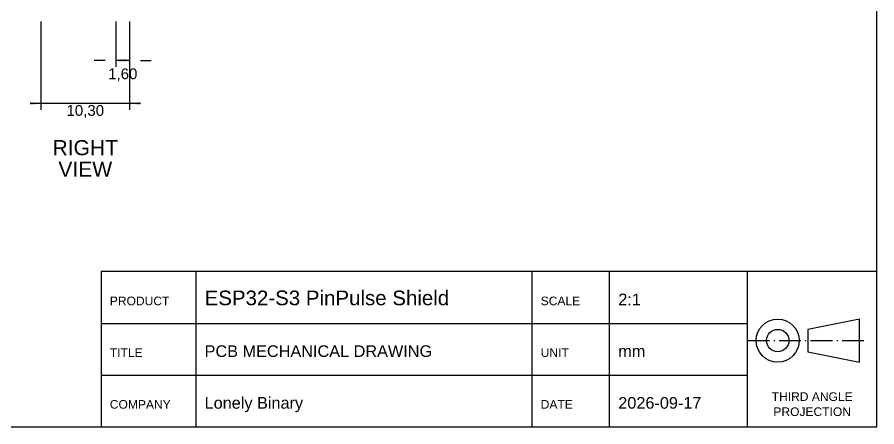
# Model space of a CAD drawing. Header units: millimetres. Extents: x 5 to 205, y 5 to 144.
# Drawn here: x 105.2 to 205, y 5 to 52.5 of the extents above; entities that cross this region are included whole.
import ezdxf
from ezdxf.enums import TextEntityAlignment as Align

# ---------------------------------------------------------------- set-up
doc = ezdxf.new("R2010")
doc.units = ezdxf.units.MM
doc.linetypes.add('DASHDOT', pattern=[3.556, 2.54, -0.508, 0, -0.508])
for name, color, linetype in [('CENTER', 3, 'DASHDOT'), ('DIM', 4, 'CONTINUOUS'), ('SHEET', 7, 'CONTINUOUS'), ('TEXT', 7, 'CONTINUOUS')]:
    doc.layers.add(name, color=color, linetype=linetype)
doc.styles.add('CJK', font='arial.ttf')
doc.dimstyles.new('PCB2', dxfattribs={"dimtxt": 1.25, "dimasz": 1.25, "dimexe": 0.75, "dimexo": 0.5, "dimgap": 0.3, "dimtad": 1, "dimzin": 0, "dimtxsty": 'CJK', "dimcen": 2.5, "dimclrd": 4, "dimclre": 4, "dimclrt": 4, "dimazin": 3, "dimtfac": 1, "dimtmove": 0, "dimatfit": 3})

msp = doc.modelspace()

# ---------------------------------------------------------------- linework, layer by layer
at = {"layer": 'CENTER'}
msp.add_lwpolyline([(190, 15), (204, 15)], dxfattribs=at)
at = {"layer": 'SHEET'}
for points in [[(5, 5), (205, 5), (205, 143.5), (5, 143.5), (5, 5)], [(115, 5), (205, 5), (205, 23), (115, 23), (115, 5)], [(126, 5), (126, 23)], [(165, 5), (165, 23)], [(174, 5), (174, 23)], [(190, 5), (190, 23)], [(115, 17), (190, 17)], [(197, 13.7), (203, 12.5), (203, 17.5), (197, 16.3), (197, 13.7)], [(115, 11), (190, 11)]]:
    msp.add_lwpolyline(points, dxfattribs=at)
for radius in [2.5, 1.3]:
    msp.add_circle((193.5, 15), radius, dxfattribs=at)

# ---------------------------------------------------------------- texts
at = {"layer": 'TEXT', "style": 'CJK'}
for s, height, p in [('RIGHT', 1.75, (113.15, 36.5)), ('VIEW', 1.75, (113.15, 34)), ('THIRD ANGLE', 1, (197.5, 8)), ('PROJECTION', 1, (197.5, 6.25))]:
    msp.add_text(s, height=height, dxfattribs=at).set_placement(p, align=Align.CENTER)
for s, height, p in [('PRODUCT', 1, (116, 19.1)), ('ESP32-S3 PinPulse Shield', 1.7, (127, 19.1)), ('SCALE', 1, (166, 19.1)), ('2:1', 1.35, (175, 19.1)), ('TITLE', 1, (116, 13.1)), ('PCB MECHANICAL DRAWING', 1.35, (127, 13.1)), ('UNIT', 1, (166, 13.1)), ('mm', 1.35, (175, 13.1)), ('COMPANY', 1, (116, 7.1)), ('Lonely Binary', 1.35, (127, 7.1)), ('DATE', 1, (166, 7.1)), ('2026-09-17', 1.35, (175, 7.1))]:
    msp.add_text(s, height=height, dxfattribs=at).set_placement(p)

# ---------------------------------------------------------------- dimensions: what is measured, and where the dimension line sits
at = {"layer": 'DIM'}
for base, p2 in [((118.3, 42.5), (108, 52.5)), ((118.3, 47.5), (116.7, 52.5))]:
    msp.add_linear_dim(base=base, p1=(118.3, 52.5), p2=p2, dimstyle='PCB2', dxfattribs=at).render()

doc.saveas('drawing.dxf')
